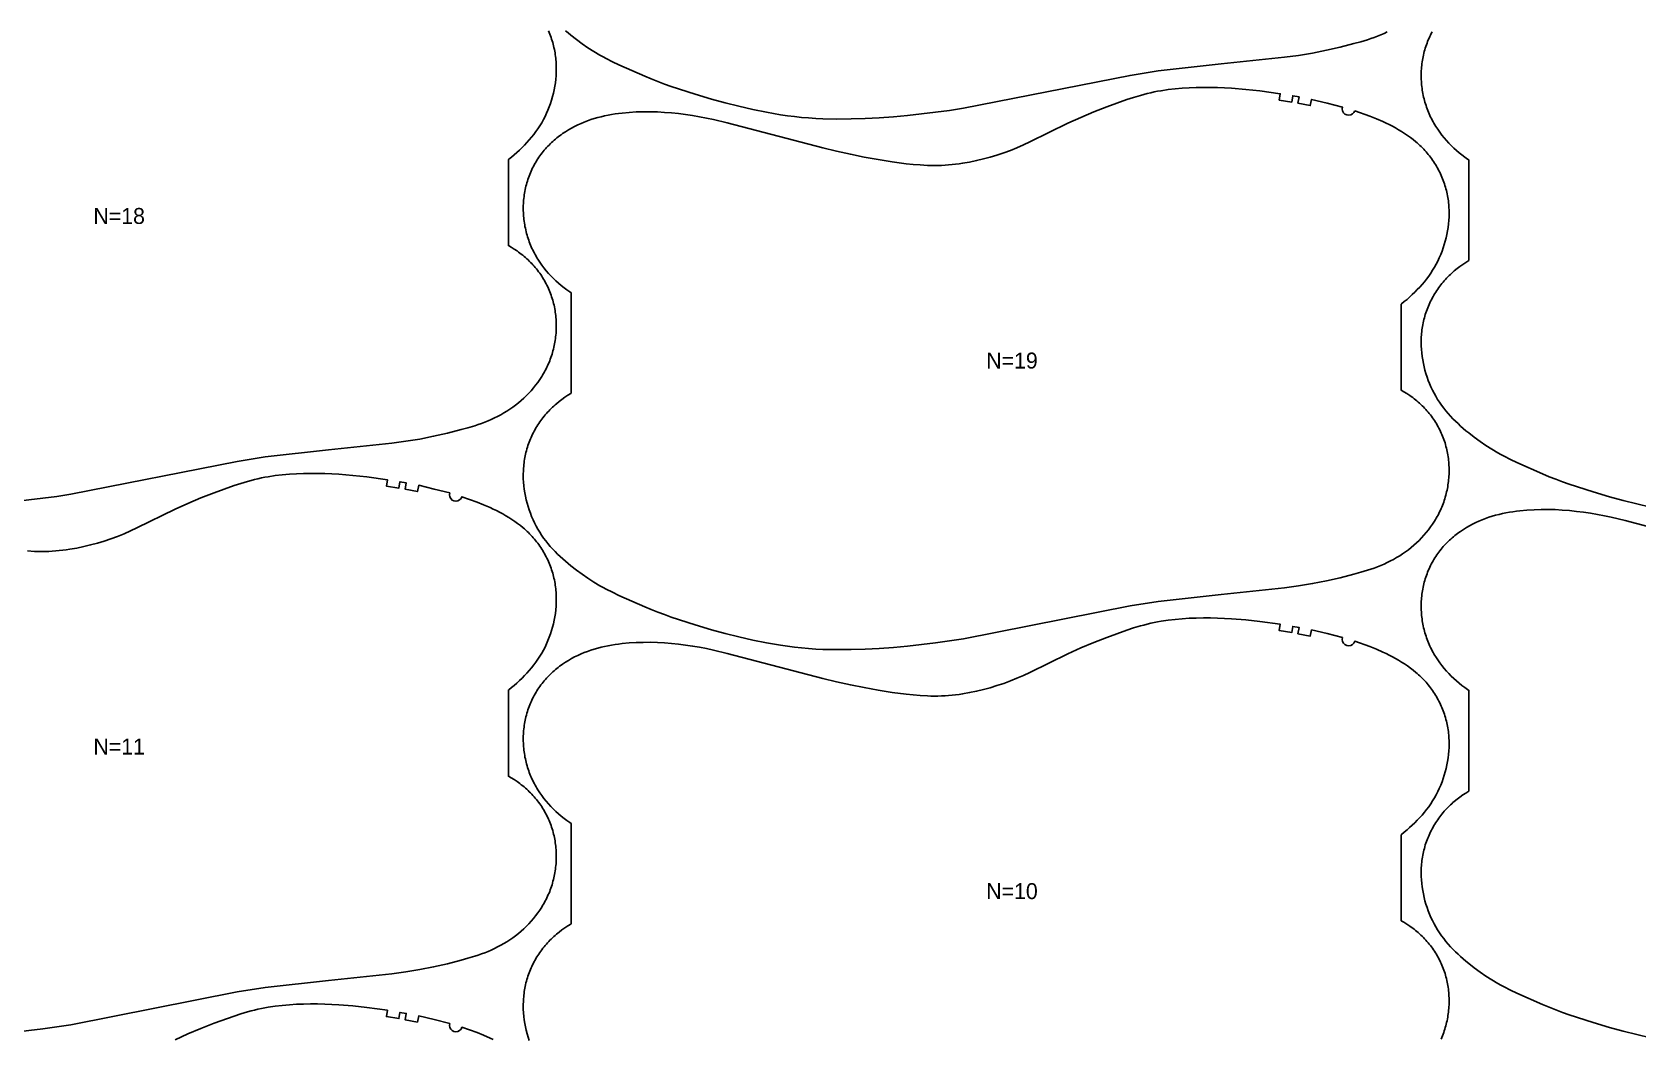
# Model space of a CAD drawing. Header units: inches. Extents: x 0 to 1977, y -12 to 1051.
# Drawn here: x 970 to 1473, y 204 to 519 of the extents above; entities that cross this region are included whole.
import ezdxf

# ---------------------------------------------------------------- set-up
doc = ezdxf.new("R2010")
doc.units = ezdxf.units.IN

msp = doc.modelspace()

# ---------------------------------------------------------------- linework, layer by layer
at = {"layer": '1'}
for points in [[(1131.4945, 519.7861), (1131.7142, 519.2766), (1131.924, 518.763), (1132.1239, 518.2455), (1132.3138, 517.7243), (1132.4936, 517.1996), (1132.6633, 516.6716), (1132.8226, 516.1405), (1132.9716, 515.6064), (1133.1101, 515.0696), (1133.2381, 514.5302), (1133.3554, 513.9885), (1133.4622, 513.4446), (1133.5585, 512.8987), (1133.6443, 512.3511), (1133.7198, 511.8018), (1133.785, 511.2512), (1133.8401, 510.6994), (1133.8849, 510.1466), (1133.9198, 509.593), (1133.9446, 509.0387), (1133.9596, 508.4841), (1133.9647, 507.9293), (1133.96, 507.3744), (1133.9457, 506.8197), (1133.8882, 505.7117), (1133.7929, 504.6066), (1133.6603, 503.5055), (1133.4912, 502.4094), (1133.286, 501.3194), (1133.0455, 500.2364), (1132.7703, 499.1613), (1132.461, 498.0953), (1132.1181, 497.0391), (1131.7424, 495.994), (1131.3339, 494.9612), (1130.8928, 493.9422), (1130.419, 492.9384), (1129.9129, 491.9511), (1129.3743, 490.9818), (1128.8035, 490.0319), (1128.2006, 489.1028), (1127.5659, 488.1955), (1126.9012, 487.3098), (1126.2086, 486.4451), (1125.4903, 485.6006), (1124.7483, 484.7757), (1123.9848, 483.9698), (1123.2018, 483.1823), (1122.4014, 482.4125), (1121.5856, 481.6598), (1120.7552, 480.9236), (1119.9111, 480.2036), (1119.0539, 479.4992), (1118.9647, 479.4297), (1118.9647, 452.4201), (1119.7841, 451.9486), (1120.7269, 451.3629), (1121.6488, 450.7452), (1122.1014, 450.4244), (1122.5482, 450.0957), (1122.989, 449.759), (1123.4236, 449.4144), (1123.8518, 449.0619), (1124.2733, 448.7015), (1124.688, 448.3333), (1125.0956, 447.9573), (1125.496, 447.5735), (1125.889, 447.182), (1126.2744, 446.783), (1126.6521, 446.3766), (1127.0219, 445.9629), (1127.3836, 445.5423), (1127.737, 445.1146), (1128.082, 444.6802), (1128.4184, 444.2392), (1128.746, 443.7916), (1129.0647, 443.3377), (1129.3743, 442.8776), (1129.6746, 442.4115), (1129.9654, 441.9394), (1130.2467, 441.4616), (1130.5182, 440.9782), (1130.7797, 440.4893), (1131.0312, 439.9951), (1131.2727, 439.496), (1131.5041, 438.992), (1131.7253, 438.4835), (1131.9364, 437.9706), (1132.1372, 437.4536), (1132.3278, 436.9326), (1132.5081, 436.408), (1132.678, 435.8799), (1132.8375, 435.3485), (1132.9865, 434.8141), (1133.1251, 434.2769), (1133.2531, 433.7371), (1133.3705, 433.195), (1133.4773, 432.6507), (1133.5735, 432.1045), (1133.659, 431.5566), (1133.7339, 431.0071), (1133.7982, 430.4563), (1133.8521, 429.9044), (1133.8954, 429.3515), (1133.9283, 428.7978), (1133.9508, 428.2436), (1133.9629, 427.689), (1133.9647, 427.1342), (1133.9561, 426.5795), (1133.9374, 426.0249), (1133.9084, 425.4708), (1133.8692, 424.9172), (1133.8198, 424.3645), (1133.7604, 423.8127), (1133.6909, 423.2621), (1133.6113, 422.7129), (1133.5217, 422.1652), (1133.4221, 421.6193), (1133.3126, 421.0754), (1133.1931, 420.5336), (1133.0636, 419.9941), (1132.9243, 419.4572), (1132.7751, 418.923), (1132.6161, 418.3917), (1132.4472, 417.8635), (1132.2686, 417.3386), (1132.0801, 416.8172), (1131.882, 416.2995), (1131.6741, 415.7857), (1131.4565, 415.276), (1131.2293, 414.7705), (1130.9925, 414.2694), (1130.7465, 413.7728), (1130.4913, 413.2807), (1130.2271, 412.7933), (1129.9541, 412.3106), (1129.6725, 411.8329), (1129.3825, 411.36), (1128.7777, 410.4297), (1128.1411, 409.5204), (1127.4742, 408.6329), (1126.7784, 407.768), (1126.0548, 406.9265), (1125.3046, 406.109), (1124.5287, 405.3161), (1123.728, 404.5483), (1122.9035, 403.8063), (1122.056, 403.0906), (1121.1865, 402.4017), (1120.296, 401.7404), (1119.3854, 401.107), (1118.4559, 400.5016), (1117.5086, 399.9242), (1116.5447, 399.3746), (1115.5654, 398.8528), (1114.5719, 398.3587), (1113.5653, 397.8923), (1112.5469, 397.4535), (1111.5177, 397.0417), (1110.479, 396.6549), (1109.432, 396.2904), (1108.3777, 395.9456), (1106.2523, 395.3047), (1104.1121, 394.7112), (1099.8118, 393.6124), (1095.4862, 392.6275), (1091.1331, 391.7651), (1086.7555, 391.0373), (1082.3583, 390.4454), (1062.4985, 388.3594), (1042.6509, 386.1603), (1033.889, 384.7488), (981.6384, 374.4774), (977.2562, 373.7797), (972.8614, 373.162), (964.0474, 372.1234)], [(1394.6719, 519.4367), (1393.6653, 518.9703), (1392.6469, 518.5315), (1391.6177, 518.1197), (1390.579, 517.7329), (1389.532, 517.3684), (1388.4777, 517.0236), (1386.3523, 516.3827), (1384.2121, 515.7892), (1379.9118, 514.6904), (1375.5862, 513.7055), (1371.2331, 512.8431), (1366.8555, 512.1153), (1362.4583, 511.5234), (1342.5985, 509.4374), (1322.7509, 507.2383), (1313.989, 505.8268), (1261.7384, 495.5554), (1257.3562, 494.8577), (1252.9614, 494.24), (1244.1474, 493.2014), (1239.727, 492.8111), (1235.2996, 492.5103), (1230.8675, 492.2935), (1226.4317, 492.1619), (1221.9937, 492.124), (1217.5573, 492.213), (1215.3411, 492.3167), (1213.1274, 492.4631), (1210.917, 492.6532), (1208.711, 492.8882), (1206.5102, 493.1685), (1204.315, 493.4913), (1199.9424, 494.2499), (1195.5944, 495.1366), (1191.2694, 496.1298), (1186.9659, 497.2127), (1182.6859, 498.3837), (1177.5752, 499.9036), (1169.9798, 502.3588), (1167.8874, 503.0961), (1165.8106, 503.8739), (1163.7521, 504.6978), (1161.708, 505.5586), (1153.5882, 509.1523), (1151.5831, 510.1012), (1149.605, 511.1024), (1148.6289, 511.6277), (1147.662, 512.1701), (1145.7559, 513.3039), (1143.8868, 514.4993), (1142.0549, 515.752), (1140.2612, 517.0591), (1138.5107, 518.4229), (1137.6536, 519.1272), (1136.8094, 519.8473)], [(1477.2944, 370.3876), (1472.9694, 371.3808), (1468.6659, 372.4637), (1464.3859, 373.6347), (1459.2752, 375.1546), (1451.6798, 377.6098), (1449.5874, 378.3471), (1447.5106, 379.1249), (1445.4521, 379.9488), (1443.408, 380.8096), (1435.2882, 384.4033), (1433.2831, 385.3522), (1431.305, 386.3534), (1430.3289, 386.8787), (1429.362, 387.4211), (1427.4559, 388.5549), (1425.5868, 389.7503), (1423.7549, 391.003), (1421.9612, 392.3101), (1420.2107, 393.6739), (1419.3536, 394.3782), (1418.5094, 395.0983), (1417.6791, 395.8344), (1416.8632, 396.5871), (1416.0629, 397.3569), (1415.2799, 398.1444), (1414.5163, 398.9503), (1413.7744, 399.7752), (1413.056, 400.6197), (1412.3635, 401.4845), (1411.6988, 402.3702), (1411.0641, 403.2774), (1410.4611, 404.2065), (1409.8903, 405.1564), (1409.3518, 406.1257), (1408.8456, 407.113), (1408.3719, 408.1169), (1407.9308, 409.1359), (1407.5223, 410.1686), (1407.1465, 411.2138), (1406.8037, 412.2699), (1406.4944, 413.336), (1406.2191, 414.411), (1405.9786, 415.4941), (1405.7735, 416.5841), (1405.6043, 417.6801), (1405.4718, 418.7812), (1405.3765, 419.8863), (1405.319, 420.9943), (1405.3047, 421.549), (1405.3, 422.1039), (1405.3051, 422.6587), (1405.32, 423.2134), (1405.3449, 423.7676), (1405.3797, 424.3212), (1405.4246, 424.874), (1405.4796, 425.4258), (1405.5449, 425.9765), (1405.6204, 426.5257), (1405.7062, 427.0733), (1405.8025, 427.6192), (1405.9092, 428.1631), (1406.0266, 428.7049), (1406.1546, 429.2442), (1406.2931, 429.781), (1406.4421, 430.3151), (1406.6014, 430.8462), (1406.771, 431.3742), (1406.9509, 431.8989), (1407.1408, 432.4201), (1407.3407, 432.9376), (1407.5505, 433.4512), (1407.7702, 433.9607), (1407.9995, 434.466), (1408.2385, 434.9668), (1408.4871, 435.4629), (1408.7451, 435.9542), (1409.0125, 436.4405), (1409.2891, 436.9216), (1409.5749, 437.3972), (1409.8698, 437.8673), (1410.1735, 438.3317), (1410.486, 438.7902), (1410.8071, 439.2428), (1411.1366, 439.6892), (1411.4745, 440.1292), (1411.8205, 440.5629), (1412.1746, 440.9899), (1412.5365, 441.4102), (1412.9062, 441.8236), (1413.2835, 442.2299), (1413.6682, 442.6291), (1414.0603, 443.0209), (1414.4595, 443.4052), (1414.8657, 443.7819), (1415.2788, 444.1508), (1415.6985, 444.5122), (1416.5566, 445.2127), (1417.438, 445.8848), (1418.3403, 446.5298), (1419.2616, 447.1492), (1420.1996, 447.7443), (1420.3, 447.8046), (1420.3, 479.3163), (1419.8792, 479.5904), (1418.9686, 480.2238), (1418.0781, 480.8851), (1417.2087, 481.5739), (1416.3612, 482.2896), (1415.5366, 483.0317), (1414.736, 483.7995), (1413.96, 484.5924), (1413.2098, 485.4099), (1412.4863, 486.2514), (1411.7904, 487.1163), (1411.1235, 488.0037), (1410.487, 488.9131), (1409.8822, 489.8434), (1409.5921, 490.3162), (1409.3105, 490.794), (1409.0375, 491.2766), (1408.7734, 491.7641), (1408.5182, 492.2561), (1408.2721, 492.7528), (1408.0354, 493.2539), (1407.8082, 493.7594), (1407.5906, 494.2691), (1407.3827, 494.7829), (1407.1845, 495.3006), (1406.9961, 495.822), (1406.8174, 496.3469), (1406.6486, 496.875), (1406.4895, 497.4063), (1406.3404, 497.9406), (1406.201, 498.4775), (1406.0716, 499.017), (1405.9521, 499.5588), (1405.8425, 500.1027), (1405.743, 500.6486), (1405.6534, 501.1963), (1405.5738, 501.7455), (1405.5043, 502.2961), (1405.4448, 502.8479), (1405.3955, 503.4006), (1405.3563, 503.9542), (1405.3273, 504.5083), (1405.3085, 505.0628), (1405.3, 505.6176), (1405.3018, 506.1724), (1405.3139, 506.7269), (1405.3364, 507.2812), (1405.3693, 507.8348), (1405.4126, 508.3877), (1405.4664, 508.9397), (1405.5308, 509.4905), (1405.6057, 510.0399), (1405.6912, 510.5879), (1405.7874, 511.1341), (1405.8942, 511.6784), (1406.0116, 512.2205), (1406.1396, 512.7603), (1406.2782, 513.2975), (1406.4272, 513.8319), (1406.5867, 514.3632), (1406.7566, 514.8913), (1406.9369, 515.416), (1407.1274, 515.9369), (1407.3283, 516.454), (1407.5394, 516.9669), (1407.7606, 517.4754), (1407.992, 517.9794), (1408.2335, 518.4785), (1408.485, 518.9726), (1408.7465, 519.4615)], [(968.0668, 356.6391), (970.282, 356.5227), (971.3904, 356.4925), (972.4992, 356.4831), (973.608, 356.4957), (974.7165, 356.5301), (975.8243, 356.5861), (976.931, 356.6634), (978.0362, 356.7615), (979.1394, 356.8802), (980.2402, 357.0191), (981.3383, 357.1778), (983.5247, 357.5533), (985.6972, 358.0024), (987.8547, 358.5206), (989.9962, 359.1034), (992.1203, 359.7473), (994.2247, 360.4522), (996.3068, 361.2189), (998.3639, 362.0483), (1000.395, 362.9387), (1002.4047, 363.8777), (1014.3462, 369.7654), (1018.3933, 371.5851), (1022.4892, 373.2935), (1026.6227, 374.906), (1032.889, 377.1558), (1034.9985, 377.8454), (1037.1232, 378.4824), (1038.1921, 378.7761), (1039.2661, 379.0508), (1040.3453, 379.3048), (1041.4294, 379.5383), (1042.5179, 379.7518), (1043.6103, 379.9459), (1045.8048, 380.2781), (1048.0089, 380.539), (1050.2191, 380.7336), (1052.4335, 380.8682), (1054.6508, 380.9495), (1056.8696, 380.9845), (1059.0886, 380.9787), (1061.307, 380.9331), (1063.5241, 380.8474), (1065.7391, 380.7216), (1070.1612, 380.355), (1074.5722, 379.8652), (1080.9664, 378.9907), (1080.6664, 377.0133), (1084.5772, 376.3821), (1084.9153, 378.3534), (1086.8847, 378.0046), (1086.5249, 376.0373), (1090.3997, 375.2785), (1090.81, 377.236), (1095.6729, 376.077), (1100.514, 374.8304), (1100.4335, 374.2131), (1100.5466, 373.601), (1100.8424, 373.0533), (1101.2924, 372.6231), (1101.8527, 372.352), (1102.4693, 372.2664), (1103.0824, 372.3745), (1103.6325, 372.6659), (1104.0664, 373.1122), (1104.342, 373.6704), (1104.342, 373.6704), (1109.1027, 371.9937), (1111.1597, 371.1636), (1113.1891, 370.2683), (1114.1921, 369.7946), (1115.1865, 369.3027), (1116.1718, 368.7919), (1117.1474, 368.2615), (1118.1124, 367.7109), (1119.065, 367.1387), (1120.003, 366.5436), (1120.9243, 365.9242), (1121.8267, 365.2791), (1122.708, 364.607), (1123.5662, 363.9065), (1123.9859, 363.5452), (1124.399, 363.1762), (1124.8052, 362.7996), (1125.2044, 362.4152), (1125.5964, 362.0234), (1125.9812, 361.6243), (1126.3585, 361.2179), (1126.7281, 360.8045), (1127.0901, 360.3843), (1127.4441, 359.9572), (1127.7902, 359.5236), (1128.128, 359.0835), (1128.4576, 358.6371), (1128.7787, 358.1846), (1129.0911, 357.7261), (1129.3949, 357.2617), (1129.6897, 356.7916), (1129.9755, 356.3159), (1130.2522, 355.8349), (1130.5195, 355.3486), (1130.7776, 354.8573), (1131.0261, 354.3611), (1131.2651, 353.8603), (1131.4945, 353.3551), (1131.7142, 352.8456), (1131.924, 352.332), (1132.1239, 351.8145), (1132.3138, 351.2933), (1132.4936, 350.7686), (1132.6633, 350.2406), (1132.8226, 349.7095), (1132.9716, 349.1754), (1133.1101, 348.6386), (1133.2381, 348.0992), (1133.3554, 347.5575), (1133.4622, 347.0136), (1133.5585, 346.4677), (1133.6443, 345.9201), (1133.7198, 345.3708), (1133.785, 344.8202), (1133.8401, 344.2684), (1133.8849, 343.7156), (1133.9198, 343.162), (1133.9446, 342.6077), (1133.9596, 342.0531), (1133.9647, 341.4983), (1133.96, 340.9434), (1133.9457, 340.3887), (1133.8882, 339.2807), (1133.7929, 338.1756), (1133.6603, 337.0745), (1133.4912, 335.9784), (1133.286, 334.8884), (1133.0455, 333.8054), (1132.7703, 332.7303), (1132.461, 331.6643), (1132.1181, 330.6081), (1131.7424, 329.563), (1131.3339, 328.5302), (1130.8928, 327.5112), (1130.419, 326.5074), (1129.9129, 325.5201), (1129.3743, 324.5508), (1128.8035, 323.6009), (1128.2006, 322.6718), (1127.5659, 321.7645), (1126.9012, 320.8788), (1126.2086, 320.0141), (1125.4903, 319.1696), (1124.7483, 318.3447), (1123.9848, 317.5388), (1123.2018, 316.7513), (1122.4014, 315.9815), (1121.5856, 315.2288), (1120.7552, 314.4926), (1119.9111, 313.7726), (1119.0539, 313.0682), (1118.9647, 312.9987), (1118.9647, 285.9891), (1119.7841, 285.5176), (1120.7269, 284.9319), (1121.6488, 284.3142), (1122.1014, 283.9934), (1122.5482, 283.6647), (1122.989, 283.328), (1123.4236, 282.9834), (1123.8518, 282.6309), (1124.2733, 282.2705), (1124.688, 281.9023), (1125.0956, 281.5263), (1125.496, 281.1425), (1125.889, 280.751), (1126.2744, 280.352), (1126.6521, 279.9456), (1127.0219, 279.5319), (1127.3836, 279.1113), (1127.737, 278.6836), (1128.082, 278.2492), (1128.4184, 277.8082), (1128.746, 277.3606), (1129.0647, 276.9067), (1129.3743, 276.4466), (1129.6746, 275.9805), (1129.9654, 275.5084), (1130.2467, 275.0306), (1130.5182, 274.5472), (1130.7797, 274.0583), (1131.0312, 273.5641), (1131.2727, 273.065), (1131.5041, 272.561), (1131.7253, 272.0525), (1131.9364, 271.5396), (1132.1372, 271.0226), (1132.3278, 270.5016), (1132.5081, 269.977), (1132.678, 269.4489), (1132.8375, 268.9175), (1132.9865, 268.3831), (1133.1251, 267.8459), (1133.2531, 267.3061), (1133.3705, 266.764), (1133.4773, 266.2197), (1133.5735, 265.6735), (1133.659, 265.1256), (1133.7339, 264.5761), (1133.7982, 264.0253), (1133.8521, 263.4734), (1133.8954, 262.9205), (1133.9283, 262.3668), (1133.9508, 261.8126), (1133.9629, 261.258), (1133.9647, 260.7032), (1133.9561, 260.1485), (1133.9374, 259.5939), (1133.9084, 259.0398), (1133.8692, 258.4862), (1133.8198, 257.9335), (1133.7604, 257.3817), (1133.6909, 256.8311), (1133.6113, 256.2819), (1133.5217, 255.7342), (1133.4221, 255.1883), (1133.3126, 254.6444), (1133.1931, 254.1026), (1133.0636, 253.5631), (1132.9243, 253.0262), (1132.7751, 252.492), (1132.6161, 251.9607), (1132.4472, 251.4325), (1132.2686, 250.9076), (1132.0801, 250.3862), (1131.882, 249.8685), (1131.6741, 249.3547), (1131.4565, 248.845), (1131.2293, 248.3395), (1130.9925, 247.8384), (1130.7465, 247.3418), (1130.4913, 246.8497), (1130.2271, 246.3623), (1129.9541, 245.8796), (1129.6725, 245.4019), (1129.3825, 244.929), (1128.7777, 243.9987), (1128.1411, 243.0894), (1127.4742, 242.2019), (1126.7784, 241.337), (1126.0548, 240.4955), (1125.3046, 239.678), (1124.5287, 238.8851), (1123.728, 238.1173), (1122.9035, 237.3753), (1122.056, 236.6596), (1121.1865, 235.9707), (1120.296, 235.3094), (1119.3854, 234.676), (1118.4559, 234.0706), (1117.5086, 233.4932), (1116.5447, 232.9436), (1115.5654, 232.4218), (1114.5719, 231.9277), (1113.5653, 231.4613), (1112.5469, 231.0225), (1111.5177, 230.6107), (1110.479, 230.2239), (1109.432, 229.8594), (1108.3777, 229.5146), (1106.2523, 228.8737), (1104.1121, 228.2802), (1099.8118, 227.1814), (1095.4862, 226.1965), (1091.1331, 225.3341), (1086.7555, 224.6063), (1082.3583, 224.0144), (1062.4985, 221.9284), (1042.6509, 219.7293), (1033.889, 218.3178), (981.6384, 208.0464), (977.2562, 207.3487), (972.8614, 206.731), (964.0474, 205.6924)], [(1477.2944, 203.9566), (1472.9694, 204.9498), (1468.6659, 206.0327), (1464.3859, 207.2037), (1459.2752, 208.7236), (1451.6798, 211.1788), (1449.5874, 211.9161), (1447.5106, 212.6939), (1445.4521, 213.5178), (1443.408, 214.3786), (1435.2882, 217.9723), (1433.2831, 218.9212), (1431.305, 219.9224), (1430.3289, 220.4477), (1429.362, 220.9901), (1427.4559, 222.1239), (1425.5868, 223.3193), (1423.7549, 224.572), (1421.9612, 225.8791), (1420.2107, 227.2429), (1419.3536, 227.9472), (1418.5094, 228.6673), (1417.6791, 229.4034), (1416.8632, 230.1561), (1416.0629, 230.9259), (1415.2799, 231.7134), (1414.5163, 232.5193), (1413.7744, 233.3442), (1413.056, 234.1887), (1412.3635, 235.0535), (1411.6988, 235.9392), (1411.0641, 236.8464), (1410.4611, 237.7755), (1409.8903, 238.7254), (1409.3518, 239.6947), (1408.8456, 240.682), (1408.3719, 241.6859), (1407.9308, 242.7049), (1407.5223, 243.7376), (1407.1465, 244.7828), (1406.8037, 245.8389), (1406.4944, 246.905), (1406.2191, 247.98), (1405.9786, 249.0631), (1405.7735, 250.1531), (1405.6043, 251.2491), (1405.4718, 252.3502), (1405.3765, 253.4553), (1405.319, 254.5633), (1405.3047, 255.118), (1405.3, 255.6729), (1405.3051, 256.2277), (1405.32, 256.7824), (1405.3449, 257.3366), (1405.3797, 257.8902), (1405.4246, 258.443), (1405.4796, 258.9948), (1405.5449, 259.5455), (1405.6204, 260.0947), (1405.7062, 260.6423), (1405.8025, 261.1882), (1405.9092, 261.7321), (1406.0266, 262.2739), (1406.1546, 262.8132), (1406.2931, 263.35), (1406.4421, 263.8841), (1406.6014, 264.4152), (1406.771, 264.9432), (1406.9509, 265.4679), (1407.1408, 265.9891), (1407.3407, 266.5066), (1407.5505, 267.0202), (1407.7702, 267.5297), (1407.9995, 268.035), (1408.2385, 268.5358), (1408.4871, 269.0319), (1408.7451, 269.5232), (1409.0125, 270.0095), (1409.2891, 270.4906), (1409.5749, 270.9662), (1409.8698, 271.4363), (1410.1735, 271.9007), (1410.486, 272.3592), (1410.8071, 272.8118), (1411.1366, 273.2582), (1411.4745, 273.6982), (1411.8205, 274.1319), (1412.1746, 274.5589), (1412.5365, 274.9792), (1412.9062, 275.3926), (1413.2835, 275.7989), (1413.6682, 276.1981), (1414.0603, 276.5899), (1414.4595, 276.9742), (1414.8657, 277.3509), (1415.2788, 277.7198), (1415.6985, 278.0812), (1416.5566, 278.7817), (1417.438, 279.4538), (1418.3403, 280.0988), (1419.2616, 280.7182), (1420.1996, 281.3133), (1420.3, 281.3736), (1420.3, 312.8853), (1419.8792, 313.1594), (1418.9686, 313.7928), (1418.0781, 314.4541), (1417.2087, 315.1429), (1416.3612, 315.8586), (1415.5366, 316.6007), (1414.736, 317.3685), (1413.96, 318.1614), (1413.2098, 318.9789), (1412.4863, 319.8204), (1411.7904, 320.6853), (1411.1235, 321.5727), (1410.487, 322.4821), (1409.8822, 323.4124), (1409.5921, 323.8852), (1409.3105, 324.363), (1409.0375, 324.8456), (1408.7734, 325.3331), (1408.5182, 325.8251), (1408.2721, 326.3218), (1408.0354, 326.8229), (1407.8082, 327.3284), (1407.5906, 327.8381), (1407.3827, 328.3519), (1407.1845, 328.8696), (1406.9961, 329.391), (1406.8174, 329.9159), (1406.6486, 330.444), (1406.4895, 330.9753), (1406.3404, 331.5096), (1406.201, 332.0465), (1406.0716, 332.586), (1405.9521, 333.1278), (1405.8425, 333.6717), (1405.743, 334.2176), (1405.6534, 334.7653), (1405.5738, 335.3145), (1405.5043, 335.8651), (1405.4448, 336.4169), (1405.3955, 336.9696), (1405.3563, 337.5232), (1405.3273, 338.0773), (1405.3085, 338.6318), (1405.3, 339.1866), (1405.3018, 339.7414), (1405.3139, 340.2959), (1405.3364, 340.8502), (1405.3693, 341.4038), (1405.4126, 341.9567), (1405.4664, 342.5087), (1405.5308, 343.0595), (1405.6057, 343.6089), (1405.6912, 344.1569), (1405.7874, 344.7031), (1405.8942, 345.2474), (1406.0116, 345.7895), (1406.1396, 346.3293), (1406.2782, 346.8665), (1406.4272, 347.4009), (1406.5867, 347.9322), (1406.7566, 348.4603), (1406.9369, 348.985), (1407.1274, 349.5059), (1407.3283, 350.023), (1407.5394, 350.5359), (1407.7606, 351.0444), (1407.992, 351.5484), (1408.2335, 352.0475), (1408.485, 352.5416), (1408.7465, 353.0305), (1409.018, 353.514), (1409.2992, 353.9918), (1409.5901, 354.4638), (1409.8904, 354.93), (1410.2, 355.3901), (1410.5187, 355.844), (1410.8463, 356.2915), (1411.1827, 356.7326), (1411.5277, 357.167), (1411.8811, 357.5946), (1412.2428, 358.0153), (1412.6125, 358.4289), (1412.9902, 358.8353), (1413.3756, 359.2343), (1413.7687, 359.6258), (1414.1691, 360.0097), (1414.5767, 360.3857), (1414.9914, 360.7539), (1415.4129, 361.1143), (1415.8411, 361.4668), (1416.2756, 361.8114), (1416.7164, 362.148), (1417.1632, 362.4768), (1417.6159, 362.7976), (1418.5378, 363.4153), (1419.4805, 364.001), (1420.4425, 364.5545), (1421.422, 365.0757), (1422.4176, 365.5645), (1423.428, 366.0214), (1424.4519, 366.447), (1425.4883, 366.8418), (1426.5358, 367.2065), (1427.5932, 367.5416), (1428.6595, 367.8477), (1429.7333, 368.1254), (1430.8136, 368.3754), (1431.8997, 368.5989), (1432.9907, 368.7973), (1434.0862, 368.972), (1435.1853, 369.1243), (1436.2875, 369.2555), (1438.4982, 369.4604), (1440.7135, 369.5958), (1442.9312, 369.6648), (1445.1496, 369.6688), (1447.367, 369.609), (1449.5819, 369.4875), (1451.7932, 369.3085), (1454.0002, 369.0767), (1456.202, 368.7971), (1458.3977, 368.4734), (1460.5862, 368.1057), (1462.7664, 367.693), (1464.937, 367.2345), (1469.25, 366.1939), (1499.296, 358.3039)], [(1125.4465, 203.1008), (1125.1037, 204.1569), (1124.7944, 205.223), (1124.5191, 206.298), (1124.2786, 207.3811), (1124.0735, 208.4711), (1123.9043, 209.5671), (1123.7718, 210.6682), (1123.6765, 211.7733), (1123.619, 212.8813), (1123.6047, 213.436), (1123.6, 213.9909), (1123.6051, 214.5457), (1123.62, 215.1004), (1123.6449, 215.6546), (1123.6797, 216.2082), (1123.7246, 216.761), (1123.7796, 217.3128), (1123.8449, 217.8635), (1123.9204, 218.4127), (1124.0062, 218.9603), (1124.1025, 219.5062), (1124.2092, 220.0501), (1124.3266, 220.5919), (1124.4546, 221.1312), (1124.5931, 221.668), (1124.7421, 222.2021), (1124.9014, 222.7332), (1125.071, 223.2612), (1125.2509, 223.7859), (1125.4408, 224.3071), (1125.6407, 224.8246), (1125.8505, 225.3382), (1126.0702, 225.8477), (1126.2995, 226.353), (1126.5385, 226.8538), (1126.7871, 227.3499), (1127.0451, 227.8412), (1127.3125, 228.3275), (1127.5891, 228.8086), (1127.8749, 229.2842), (1128.1698, 229.7543), (1128.4735, 230.2187), (1128.786, 230.6772), (1129.1071, 231.1298), (1129.4366, 231.5762), (1129.7745, 232.0162), (1130.1205, 232.4499), (1130.4746, 232.8769), (1130.8365, 233.2972), (1131.2062, 233.7106), (1131.5835, 234.1169), (1131.9682, 234.5161), (1132.3603, 234.9079), (1132.7595, 235.2922), (1133.1657, 235.6689), (1133.5788, 236.0378), (1133.9985, 236.3992), (1134.8566, 237.0997), (1135.738, 237.7718), (1136.6403, 238.4168), (1137.5616, 239.0362), (1138.4996, 239.6313), (1138.6, 239.6916), (1138.6, 271.2033), (1138.1792, 271.4774), (1137.2686, 272.1108), (1136.3781, 272.7721), (1135.5087, 273.4609), (1134.6612, 274.1766), (1133.8366, 274.9187), (1133.036, 275.6865), (1132.26, 276.4794), (1131.5098, 277.2969), (1130.7863, 278.1384), (1130.0904, 279.0033), (1129.4235, 279.8907), (1128.787, 280.8001), (1128.1822, 281.7304), (1127.8921, 282.2032), (1127.6105, 282.681), (1127.3375, 283.1636), (1127.0734, 283.6511), (1126.8182, 284.1431), (1126.5721, 284.6398), (1126.3354, 285.1409), (1126.1082, 285.6464), (1125.8906, 286.1561), (1125.6827, 286.6699), (1125.4845, 287.1876), (1125.2961, 287.709), (1125.1174, 288.2339), (1124.9486, 288.762), (1124.7895, 289.2933), (1124.6404, 289.8276), (1124.501, 290.3645), (1124.3716, 290.904), (1124.2521, 291.4458), (1124.1425, 291.9897), (1124.043, 292.5356), (1123.9534, 293.0833), (1123.8738, 293.6325), (1123.8043, 294.1831), (1123.7448, 294.7349), (1123.6955, 295.2876), (1123.6563, 295.8412), (1123.6273, 296.3953), (1123.6085, 296.9498), (1123.6, 297.5046), (1123.6018, 298.0594), (1123.6139, 298.6139), (1123.6364, 299.1682), (1123.6693, 299.7218), (1123.7126, 300.2747), (1123.7664, 300.8267), (1123.8308, 301.3775), (1123.9057, 301.9269), (1123.9912, 302.4749), (1124.0874, 303.0211), (1124.1942, 303.5654), (1124.3116, 304.1075), (1124.4396, 304.6473), (1124.5782, 305.1845), (1124.7272, 305.7189), (1124.8867, 306.2502), (1125.0566, 306.7783), (1125.2369, 307.303), (1125.4274, 307.8239), (1125.6283, 308.341), (1125.8394, 308.8539), (1126.0606, 309.3624), (1126.292, 309.8664), (1126.5335, 310.3655), (1126.785, 310.8596), (1127.0465, 311.3485), (1127.318, 311.832), (1127.5992, 312.3098), (1127.8901, 312.7818), (1128.1904, 313.248), (1128.5, 313.7081), (1128.8187, 314.162), (1129.1463, 314.6095), (1129.4827, 315.0506), (1129.8277, 315.485), (1130.1811, 315.9126), (1130.5428, 316.3333), (1130.9125, 316.7469), (1131.2902, 317.1533), (1131.6756, 317.5523), (1132.0687, 317.9438), (1132.4691, 318.3277), (1132.8767, 318.7037), (1133.2914, 319.0719), (1133.7129, 319.4323), (1134.1411, 319.7848), (1134.5756, 320.1294), (1135.0164, 320.466), (1135.4632, 320.7948), (1135.9159, 321.1156), (1136.8378, 321.7333), (1137.7805, 322.319), (1138.7425, 322.8725), (1139.722, 323.3937), (1140.7176, 323.8825), (1141.728, 324.3394), (1142.7519, 324.765), (1143.7883, 325.1598), (1144.8358, 325.5245), (1145.8932, 325.8596), (1146.9595, 326.1657), (1148.0333, 326.4434), (1149.1136, 326.6934), (1150.1997, 326.9169), (1151.2907, 327.1153), (1152.3862, 327.29), (1153.4853, 327.4423), (1154.5875, 327.5735), (1156.7982, 327.7784), (1159.0135, 327.9138), (1161.2312, 327.9828), (1163.4496, 327.9868), (1165.667, 327.927), (1167.8819, 327.8055), (1170.0932, 327.6265), (1172.3002, 327.3947), (1174.502, 327.1151), (1176.6977, 326.7914), (1178.8862, 326.4237), (1181.0664, 326.011), (1183.237, 325.5525), (1187.55, 324.5119), (1217.596, 316.6219), (1221.9136, 315.596), (1226.2485, 314.6463), (1230.6006, 313.7786), (1234.9676, 312.9907), (1239.3484, 312.2865), (1243.7472, 311.701), (1245.9548, 311.4673), (1248.1668, 311.2861), (1250.382, 311.1697), (1251.4904, 311.1395), (1252.5992, 311.1301), (1253.708, 311.1427), (1254.8165, 311.1771), (1255.9243, 311.2331), (1257.031, 311.3104), (1258.1362, 311.4085), (1259.2394, 311.5272), (1260.3402, 311.6661), (1261.4383, 311.8248), (1263.6247, 312.2003), (1265.7972, 312.6494), (1267.9547, 313.1676), (1270.0962, 313.7504), (1272.2203, 314.3943), (1274.3247, 315.0992), (1276.4068, 315.8659), (1278.4639, 316.6953), (1280.495, 317.5857), (1282.5047, 318.5247), (1294.4462, 324.4124), (1298.4933, 326.2321), (1302.5892, 327.9405), (1306.7227, 329.553), (1312.989, 331.8028), (1315.0985, 332.4924), (1317.2232, 333.1294), (1318.2921, 333.4231), (1319.3661, 333.6978), (1320.4453, 333.9518), (1321.5294, 334.1853), (1322.6179, 334.3988), (1323.7103, 334.5929), (1325.9048, 334.9251), (1328.1089, 335.186), (1330.3191, 335.3806), (1332.5335, 335.5152), (1334.7508, 335.5965), (1336.9696, 335.6315), (1339.1886, 335.6257), (1341.407, 335.5801), (1343.6241, 335.4944), (1345.8391, 335.3686), (1350.2612, 335.002), (1354.6722, 334.5122), (1361.0664, 333.6377), (1360.7664, 331.6603), (1364.6772, 331.0291), (1365.0153, 333.0004), (1366.9847, 332.6516), (1366.6249, 330.6843), (1370.4997, 329.9255), (1370.91, 331.883), (1375.7729, 330.724), (1380.614, 329.4774), (1380.5335, 328.8601), (1380.6466, 328.248), (1380.9424, 327.7003), (1381.3924, 327.2701), (1381.9527, 326.999), (1382.5693, 326.9134), (1383.1824, 327.0215), (1383.7325, 327.3129), (1384.1664, 327.7592), (1384.442, 328.3174), (1384.442, 328.3174), (1389.2027, 326.6407), (1391.2597, 325.8106), (1393.2891, 324.9153), (1394.2921, 324.4416), (1395.2865, 323.9497), (1396.2718, 323.4389), (1397.2474, 322.9085), (1398.2124, 322.3579), (1399.165, 321.7857), (1400.103, 321.1906), (1401.0243, 320.5712), (1401.9267, 319.9261), (1402.808, 319.254), (1403.6662, 318.5535), (1404.0859, 318.1922), (1404.499, 317.8232), (1404.9052, 317.4466), (1405.3044, 317.0622), (1405.6964, 316.6704), (1406.0812, 316.2713), (1406.4585, 315.8649), (1406.8281, 315.4515), (1407.1901, 315.0313), (1407.5441, 314.6042), (1407.8902, 314.1706), (1408.228, 313.7305), (1408.5576, 313.2841), (1408.8787, 312.8316), (1409.1911, 312.3731), (1409.4949, 311.9087), (1409.7897, 311.4386), (1410.0755, 310.9629), (1410.3522, 310.4819), (1410.6195, 309.9956), (1410.8776, 309.5043), (1411.1261, 309.0081), (1411.3651, 308.5073), (1411.5945, 308.0021), (1411.8142, 307.4926), (1412.024, 306.979), (1412.2239, 306.4615), (1412.4138, 305.9403), (1412.5936, 305.4156), (1412.7633, 304.8876), (1412.9226, 304.3565), (1413.0716, 303.8224), (1413.2101, 303.2856), (1413.3381, 302.7462), (1413.4554, 302.2045), (1413.5622, 301.6606), (1413.6585, 301.1147), (1413.7443, 300.5671), (1413.8198, 300.0178), (1413.885, 299.4672), (1413.9401, 298.9154), (1413.9849, 298.3626), (1414.0198, 297.809), (1414.0446, 297.2547), (1414.0596, 296.7001), (1414.0647, 296.1453), (1414.06, 295.5904), (1414.0457, 295.0357), (1413.9882, 293.9277), (1413.8929, 292.8226), (1413.7603, 291.7215), (1413.5912, 290.6254), (1413.386, 289.5354), (1413.1455, 288.4524), (1412.8703, 287.3773), (1412.561, 286.3113), (1412.2181, 285.2551), (1411.8424, 284.21), (1411.4339, 283.1772), (1410.9928, 282.1582), (1410.519, 281.1544), (1410.0129, 280.1671), (1409.4743, 279.1978), (1408.9035, 278.2479), (1408.3006, 277.3188), (1407.6659, 276.4115), (1407.0012, 275.5258), (1406.3086, 274.6611), (1405.5903, 273.8166), (1404.8483, 272.9917), (1404.0848, 272.1858), (1403.3018, 271.3983), (1402.5014, 270.6285), (1401.6856, 269.8758), (1400.8552, 269.1396), (1400.0111, 268.4196), (1399.1539, 267.7152), (1399.0647, 267.6457), (1399.0647, 240.6361), (1399.8841, 240.1646), (1400.8269, 239.5789), (1401.7488, 238.9612), (1402.2014, 238.6404), (1402.6482, 238.3117), (1403.089, 237.975), (1403.5236, 237.6304), (1403.9518, 237.2779), (1404.3733, 236.9175), (1404.788, 236.5493), (1405.1956, 236.1733), (1405.596, 235.7895), (1405.989, 235.398), (1406.3744, 234.999), (1406.7521, 234.5926), (1407.1219, 234.1789), (1407.4836, 233.7583), (1407.837, 233.3306), (1408.182, 232.8962), (1408.5184, 232.4552), (1408.846, 232.0076), (1409.1647, 231.5537), (1409.4743, 231.0936), (1409.7746, 230.6275), (1410.0654, 230.1554), (1410.3467, 229.6776), (1410.6182, 229.1942), (1410.8797, 228.7053), (1411.1312, 228.2111), (1411.3727, 227.712), (1411.6041, 227.208), (1411.8253, 226.6995), (1412.0364, 226.1866), (1412.2372, 225.6696), (1412.4278, 225.1486), (1412.6081, 224.624), (1412.778, 224.0959), (1412.9375, 223.5645), (1413.0865, 223.0301), (1413.2251, 222.4929), (1413.3531, 221.9531), (1413.4705, 221.411), (1413.5773, 220.8667), (1413.6735, 220.3205), (1413.759, 219.7726), (1413.8339, 219.2231), (1413.8982, 218.6723), (1413.9521, 218.1204), (1413.9954, 217.5675), (1414.0283, 217.0138), (1414.0508, 216.4596), (1414.0629, 215.905), (1414.0647, 215.3502), (1414.0561, 214.7955), (1414.0374, 214.2409), (1414.0084, 213.6868), (1413.9692, 213.1332), (1413.9198, 212.5805), (1413.8604, 212.0287), (1413.7909, 211.4781), (1413.7113, 210.9289), (1413.6217, 210.3812), (1413.5221, 209.8353), (1413.4126, 209.2914), (1413.2931, 208.7496), (1413.1636, 208.2101), (1413.0243, 207.6732), (1412.8751, 207.139), (1412.7161, 206.6077), (1412.5472, 206.0795), (1412.3686, 205.5546), (1412.1801, 205.0332), (1411.982, 204.5155), (1411.7741, 204.0017), (1411.5565, 203.492)], [(1014.3462, 203.3344), (1018.3933, 205.1541), (1022.4892, 206.8625), (1026.6227, 208.475), (1032.889, 210.7248), (1034.9985, 211.4144), (1037.1232, 212.0514), (1038.1921, 212.3451), (1039.2661, 212.6198), (1040.3453, 212.8738), (1041.4294, 213.1073), (1042.5179, 213.3208), (1043.6103, 213.5149), (1045.8048, 213.8471), (1048.0089, 214.108), (1050.2191, 214.3026), (1052.4335, 214.4372), (1054.6508, 214.5185), (1056.8696, 214.5535), (1059.0886, 214.5477), (1061.307, 214.5021), (1063.5241, 214.4164), (1065.7391, 214.2906), (1070.1612, 213.924), (1074.5722, 213.4342), (1080.9664, 212.5597), (1080.6664, 210.5823), (1084.5772, 209.9511), (1084.9153, 211.9224), (1086.8847, 211.5736), (1086.5249, 209.6063), (1090.3997, 208.8475), (1090.81, 210.805), (1095.6729, 209.646), (1100.514, 208.3994), (1100.4335, 207.7821), (1100.5466, 207.17), (1100.8424, 206.6223), (1101.2924, 206.1921), (1101.8527, 205.921), (1102.4693, 205.8354), (1103.0824, 205.9435), (1103.6325, 206.2349), (1104.0664, 206.6812), (1104.342, 207.2394), (1104.342, 207.2394), (1109.1027, 205.5627), (1111.1597, 204.7326), (1113.1891, 203.8373), (1114.1921, 203.3636)]]:
    msp.add_lwpolyline(points, dxfattribs=at)
msp.add_lwpolyline([(1384.442, 494.7484), (1389.2027, 493.0717), (1391.2597, 492.2416), (1393.2891, 491.3463), (1394.2921, 490.8726), (1395.2865, 490.3807), (1396.2718, 489.8699), (1397.2474, 489.3395), (1398.2124, 488.7889), (1399.165, 488.2167), (1400.103, 487.6216), (1401.0243, 487.0022), (1401.9267, 486.3571), (1402.808, 485.685), (1403.6662, 484.9845), (1404.0859, 484.6232), (1404.499, 484.2542), (1404.9052, 483.8776), (1405.3044, 483.4932), (1405.6964, 483.1014), (1406.0812, 482.7023), (1406.4585, 482.2959), (1406.8281, 481.8825), (1407.1901, 481.4623), (1407.5441, 481.0352), (1407.8902, 480.6016), (1408.228, 480.1615), (1408.5576, 479.7151), (1408.8787, 479.2626), (1409.1911, 478.8041), (1409.4949, 478.3397), (1409.7897, 477.8696), (1410.0755, 477.3939), (1410.3522, 476.9129), (1410.6195, 476.4266), (1410.8776, 475.9353), (1411.1261, 475.4391), (1411.3651, 474.9383), (1411.5945, 474.4331), (1411.8142, 473.9236), (1412.024, 473.41), (1412.2239, 472.8925), (1412.4138, 472.3713), (1412.5936, 471.8466), (1412.7633, 471.3186), (1412.9226, 470.7875), (1413.0716, 470.2534), (1413.2101, 469.7166), (1413.3381, 469.1772), (1413.4554, 468.6355), (1413.5622, 468.0916), (1413.6585, 467.5457), (1413.7443, 466.9981), (1413.8198, 466.4488), (1413.885, 465.8982), (1413.9401, 465.3464), (1413.9849, 464.7936), (1414.0198, 464.24), (1414.0446, 463.6857), (1414.0596, 463.1311), (1414.0647, 462.5763), (1414.06, 462.0214), (1414.0457, 461.4667), (1413.9882, 460.3587), (1413.8929, 459.2536), (1413.7603, 458.1525), (1413.5912, 457.0564), (1413.386, 455.9664), (1413.1455, 454.8834), (1412.8703, 453.8083), (1412.561, 452.7423), (1412.2181, 451.6861), (1411.8424, 450.641), (1411.4339, 449.6082), (1410.9928, 448.5892), (1410.519, 447.5854), (1410.0129, 446.5981), (1409.4743, 445.6288), (1408.9035, 444.6789), (1408.3006, 443.7498), (1407.6659, 442.8425), (1407.0012, 441.9568), (1406.3086, 441.0921), (1405.5903, 440.2476), (1404.8483, 439.4227), (1404.0848, 438.6168), (1403.3018, 437.8293), (1402.5014, 437.0595), (1401.6856, 436.3068), (1400.8552, 435.5706), (1400.0111, 434.8506), (1399.1539, 434.1462), (1399.0647, 434.0767), (1399.0647, 407.0671), (1399.8841, 406.5956), (1400.8269, 406.0099), (1401.7488, 405.3922), (1402.2014, 405.0714), (1402.6482, 404.7427), (1403.089, 404.406), (1403.5236, 404.0614), (1403.9518, 403.7089), (1404.3733, 403.3485), (1404.788, 402.9803), (1405.1956, 402.6043), (1405.596, 402.2205), (1405.989, 401.829), (1406.3744, 401.43), (1406.7521, 401.0236), (1407.1219, 400.6099), (1407.4836, 400.1893), (1407.837, 399.7616), (1408.182, 399.3272), (1408.5184, 398.8862), (1408.846, 398.4386), (1409.1647, 397.9847), (1409.4743, 397.5246), (1409.7746, 397.0585), (1410.0654, 396.5864), (1410.3467, 396.1086), (1410.6182, 395.6252), (1410.8797, 395.1363), (1411.1312, 394.6421), (1411.3727, 394.143), (1411.6041, 393.639), (1411.8253, 393.1305), (1412.0364, 392.6176), (1412.2372, 392.1006), (1412.4278, 391.5796), (1412.6081, 391.055), (1412.778, 390.5269), (1412.9375, 389.9955), (1413.0865, 389.4611), (1413.2251, 388.9239), (1413.3531, 388.3841), (1413.4705, 387.842), (1413.5773, 387.2977), (1413.6735, 386.7515), (1413.759, 386.2036), (1413.8339, 385.6541), (1413.8982, 385.1033), (1413.9521, 384.5514), (1413.9954, 383.9985), (1414.0283, 383.4448), (1414.0508, 382.8906), (1414.0629, 382.336), (1414.0647, 381.7812), (1414.0561, 381.2265), (1414.0374, 380.6719), (1414.0084, 380.1178), (1413.9692, 379.5642), (1413.9198, 379.0115), (1413.8604, 378.4597), (1413.7909, 377.9091), (1413.7113, 377.3599), (1413.6217, 376.8122), (1413.5221, 376.2663), (1413.4126, 375.7224), (1413.2931, 375.1806), (1413.1636, 374.6411), (1413.0243, 374.1042), (1412.8751, 373.57), (1412.7161, 373.0387), (1412.5472, 372.5105), (1412.3686, 371.9856), (1412.1801, 371.4642), (1411.982, 370.9465), (1411.7741, 370.4327), (1411.5565, 369.923), (1411.3293, 369.4175), (1411.0925, 368.9164), (1410.8465, 368.4198), (1410.5913, 367.9277), (1410.3271, 367.4403), (1410.0541, 366.9576), (1409.7725, 366.4799), (1409.4825, 366.007), (1408.8777, 365.0767), (1408.2411, 364.1674), (1407.5742, 363.2799), (1406.8784, 362.415), (1406.1548, 361.5735), (1405.4046, 360.756), (1404.6287, 359.9631), (1403.828, 359.1953), (1403.0035, 358.4533), (1402.156, 357.7376), (1401.2865, 357.0487), (1400.396, 356.3874), (1399.4854, 355.754), (1398.5559, 355.1486), (1397.6086, 354.5712), (1396.6447, 354.0216), (1395.6654, 353.4998), (1394.6719, 353.0057), (1393.6653, 352.5393), (1392.6469, 352.1005), (1391.6177, 351.6887), (1390.579, 351.3019), (1389.532, 350.9374), (1388.4777, 350.5926), (1386.3523, 349.9517), (1384.2121, 349.3582), (1379.9118, 348.2594), (1375.5862, 347.2745), (1371.2331, 346.4121), (1366.8555, 345.6843), (1362.4583, 345.0924), (1342.5985, 343.0064), (1322.7509, 340.8073), (1313.989, 339.3958), (1261.7384, 329.1244), (1257.3562, 328.4267), (1252.9614, 327.809), (1244.1474, 326.7704), (1239.727, 326.3801), (1235.2996, 326.0793), (1230.8675, 325.8625), (1226.4317, 325.7309), (1221.9937, 325.693), (1217.5573, 325.782), (1215.3411, 325.8857), (1213.1274, 326.0321), (1210.917, 326.2222), (1208.711, 326.4572), (1206.5102, 326.7375), (1204.315, 327.0603), (1199.9424, 327.8189), (1195.5944, 328.7056), (1191.2694, 329.6988), (1186.9659, 330.7817), (1182.6859, 331.9527), (1177.5752, 333.4726), (1169.9798, 335.9278), (1167.8874, 336.6651), (1165.8106, 337.4429), (1163.7521, 338.2668), (1161.708, 339.1276), (1153.5882, 342.7213), (1151.5831, 343.6702), (1149.605, 344.6714), (1148.6289, 345.1967), (1147.662, 345.7391), (1145.7559, 346.8729), (1143.8868, 348.0683), (1142.0549, 349.321), (1140.2612, 350.6281), (1138.5107, 351.9919), (1137.6536, 352.6962), (1136.8094, 353.4163), (1135.9791, 354.1524), (1135.1632, 354.9051), (1134.3629, 355.6749), (1133.5799, 356.4624), (1132.8163, 357.2683), (1132.0744, 358.0932), (1131.356, 358.9377), (1130.6635, 359.8025), (1129.9988, 360.6882), (1129.3641, 361.5954), (1128.7611, 362.5245), (1128.1903, 363.4744), (1127.6518, 364.4437), (1127.1456, 365.431), (1126.6719, 366.4349), (1126.2308, 367.4539), (1125.8223, 368.4866), (1125.4465, 369.5318), (1125.1037, 370.5879), (1124.7944, 371.654), (1124.5191, 372.729), (1124.2786, 373.8121), (1124.0735, 374.9021), (1123.9043, 375.9981), (1123.7718, 377.0992), (1123.6765, 378.2043), (1123.619, 379.3123), (1123.6047, 379.867), (1123.6, 380.4219), (1123.6051, 380.9767), (1123.62, 381.5314), (1123.6449, 382.0856), (1123.6797, 382.6392), (1123.7246, 383.192), (1123.7796, 383.7438), (1123.8449, 384.2945), (1123.9204, 384.8437), (1124.0062, 385.3913), (1124.1025, 385.9372), (1124.2092, 386.4811), (1124.3266, 387.0229), (1124.4546, 387.5622), (1124.5931, 388.099), (1124.7421, 388.6331), (1124.9014, 389.1642), (1125.071, 389.6922), (1125.2509, 390.2169), (1125.4408, 390.7381), (1125.6407, 391.2556), (1125.8505, 391.7692), (1126.0702, 392.2787), (1126.2995, 392.784), (1126.5385, 393.2848), (1126.7871, 393.7809), (1127.0451, 394.2722), (1127.3125, 394.7585), (1127.5891, 395.2396), (1127.8749, 395.7152), (1128.1698, 396.1853), (1128.4735, 396.6497), (1128.786, 397.1082), (1129.1071, 397.5608), (1129.4366, 398.0072), (1129.7745, 398.4472), (1130.1205, 398.8809), (1130.4746, 399.3079), (1130.8365, 399.7282), (1131.2062, 400.1416), (1131.5835, 400.5479), (1131.9682, 400.9471), (1132.3603, 401.3389), (1132.7595, 401.7232), (1133.1657, 402.0999), (1133.5788, 402.4688), (1133.9985, 402.8302), (1134.8566, 403.5307), (1135.738, 404.2028), (1136.6403, 404.8478), (1137.5616, 405.4672), (1138.4996, 406.0623), (1138.6, 406.1226), (1138.6, 437.6343), (1138.1792, 437.9084), (1137.2686, 438.5418), (1136.3781, 439.2031), (1135.5087, 439.8919), (1134.6612, 440.6076), (1133.8366, 441.3497), (1133.036, 442.1175), (1132.26, 442.9104), (1131.5098, 443.7279), (1130.7863, 444.5694), (1130.0904, 445.4343), (1129.4235, 446.3217), (1128.787, 447.2311), (1128.1822, 448.1614), (1127.8921, 448.6342), (1127.6105, 449.112), (1127.3375, 449.5946), (1127.0734, 450.0821), (1126.8182, 450.5741), (1126.5721, 451.0708), (1126.3354, 451.5719), (1126.1082, 452.0774), (1125.8906, 452.5871), (1125.6827, 453.1009), (1125.4845, 453.6186), (1125.2961, 454.14), (1125.1174, 454.6649), (1124.9486, 455.193), (1124.7895, 455.7243), (1124.6404, 456.2586), (1124.501, 456.7955), (1124.3716, 457.335), (1124.2521, 457.8768), (1124.1425, 458.4207), (1124.043, 458.9666), (1123.9534, 459.5143), (1123.8738, 460.0635), (1123.8043, 460.6141), (1123.7448, 461.1659), (1123.6955, 461.7186), (1123.6563, 462.2722), (1123.6273, 462.8263), (1123.6085, 463.3808), (1123.6, 463.9356), (1123.6018, 464.4904), (1123.6139, 465.0449), (1123.6364, 465.5992), (1123.6693, 466.1528), (1123.7126, 466.7057), (1123.7664, 467.2577), (1123.8308, 467.8085), (1123.9057, 468.3579), (1123.9912, 468.9059), (1124.0874, 469.4521), (1124.1942, 469.9964), (1124.3116, 470.5385), (1124.4396, 471.0783), (1124.5782, 471.6155), (1124.7272, 472.1499), (1124.8867, 472.6812), (1125.0566, 473.2093), (1125.2369, 473.734), (1125.4274, 474.2549), (1125.6283, 474.772), (1125.8394, 475.2849), (1126.0606, 475.7934), (1126.292, 476.2974), (1126.5335, 476.7965), (1126.785, 477.2906), (1127.0465, 477.7795), (1127.318, 478.263), (1127.5992, 478.7408), (1127.8901, 479.2128), (1128.1904, 479.679), (1128.5, 480.1391), (1128.8187, 480.593), (1129.1463, 481.0405), (1129.4827, 481.4816), (1129.8277, 481.916), (1130.1811, 482.3436), (1130.5428, 482.7643), (1130.9125, 483.1779), (1131.2902, 483.5843), (1131.6756, 483.9833), (1132.0687, 484.3748), (1132.4691, 484.7587), (1132.8767, 485.1347), (1133.2914, 485.5029), (1133.7129, 485.8633), (1134.1411, 486.2158), (1134.5756, 486.5604), (1135.0164, 486.897), (1135.4632, 487.2258), (1135.9159, 487.5466), (1136.8378, 488.1643), (1137.7805, 488.75), (1138.7425, 489.3035), (1139.722, 489.8247), (1140.7176, 490.3135), (1141.728, 490.7704), (1142.7519, 491.196), (1143.7883, 491.5908), (1144.8358, 491.9555), (1145.8932, 492.2906), (1146.9595, 492.5967), (1148.0333, 492.8744), (1149.1136, 493.1244), (1150.1997, 493.3479), (1151.2907, 493.5463), (1152.3862, 493.721), (1153.4853, 493.8733), (1154.5875, 494.0045), (1156.7982, 494.2094), (1159.0135, 494.3448), (1161.2312, 494.4138), (1163.4496, 494.4178), (1165.667, 494.358), (1167.8819, 494.2365), (1170.0932, 494.0575), (1172.3002, 493.8257), (1174.502, 493.5461), (1176.6977, 493.2224), (1178.8862, 492.8547), (1181.0664, 492.442), (1183.237, 491.9835), (1187.55, 490.9429), (1217.596, 483.0529), (1221.9136, 482.027), (1226.2485, 481.0773), (1230.6006, 480.2096), (1234.9676, 479.4217), (1239.3484, 478.7175), (1243.7472, 478.132), (1245.9548, 477.8983), (1248.1668, 477.7171), (1250.382, 477.6007), (1251.4904, 477.5705), (1252.5992, 477.5611), (1253.708, 477.5737), (1254.8165, 477.6081), (1255.9243, 477.6641), (1257.031, 477.7414), (1258.1362, 477.8395), (1259.2394, 477.9582), (1260.3402, 478.0971), (1261.4383, 478.2558), (1263.6247, 478.6313), (1265.7972, 479.0804), (1267.9547, 479.5986), (1270.0962, 480.1814), (1272.2203, 480.8253), (1274.3247, 481.5302), (1276.4068, 482.2969), (1278.4639, 483.1263), (1280.495, 484.0167), (1282.5047, 484.9557), (1294.4462, 490.8434), (1298.4933, 492.6631), (1302.5892, 494.3715), (1306.7227, 495.984), (1312.989, 498.2338), (1315.0985, 498.9234), (1317.2232, 499.5604), (1318.2921, 499.8541), (1319.3661, 500.1288), (1320.4453, 500.3828), (1321.5294, 500.6163), (1322.6179, 500.8298), (1323.7103, 501.0239), (1325.9048, 501.3561), (1328.1089, 501.617), (1330.3191, 501.8116), (1332.5335, 501.9462), (1334.7508, 502.0275), (1336.9696, 502.0625), (1339.1886, 502.0567), (1341.407, 502.0111), (1343.6241, 501.9254), (1345.8391, 501.7996), (1350.2612, 501.433), (1354.6722, 500.9432), (1361.0664, 500.0687), (1360.7664, 498.0913), (1364.6772, 497.4601), (1365.0153, 499.4314), (1366.9847, 499.0826), (1366.6249, 497.1153), (1370.4997, 496.3565), (1370.91, 498.314), (1375.7729, 497.155), (1380.614, 495.9084), (1380.5335, 495.2911), (1380.6466, 494.679), (1380.9424, 494.1313), (1381.3924, 493.7011), (1381.9527, 493.43), (1382.5693, 493.3444), (1383.1824, 493.4525), (1383.7325, 493.7439), (1384.1664, 494.1902), (1384.442, 494.7484)], close=True, dxfattribs=at)

# ---------------------------------------------------------------- texts
for s, p in [('N=18', (988.7323, 459.2307)), ('N=19', (1268.8323, 413.8777)), ('N=11', (988.7323, 292.7997)), ('N=10', (1268.8323, 247.4467))]:
    msp.add_text(s, height=5, dxfattribs=at).set_placement(p)

doc.saveas('drawing.dxf')
